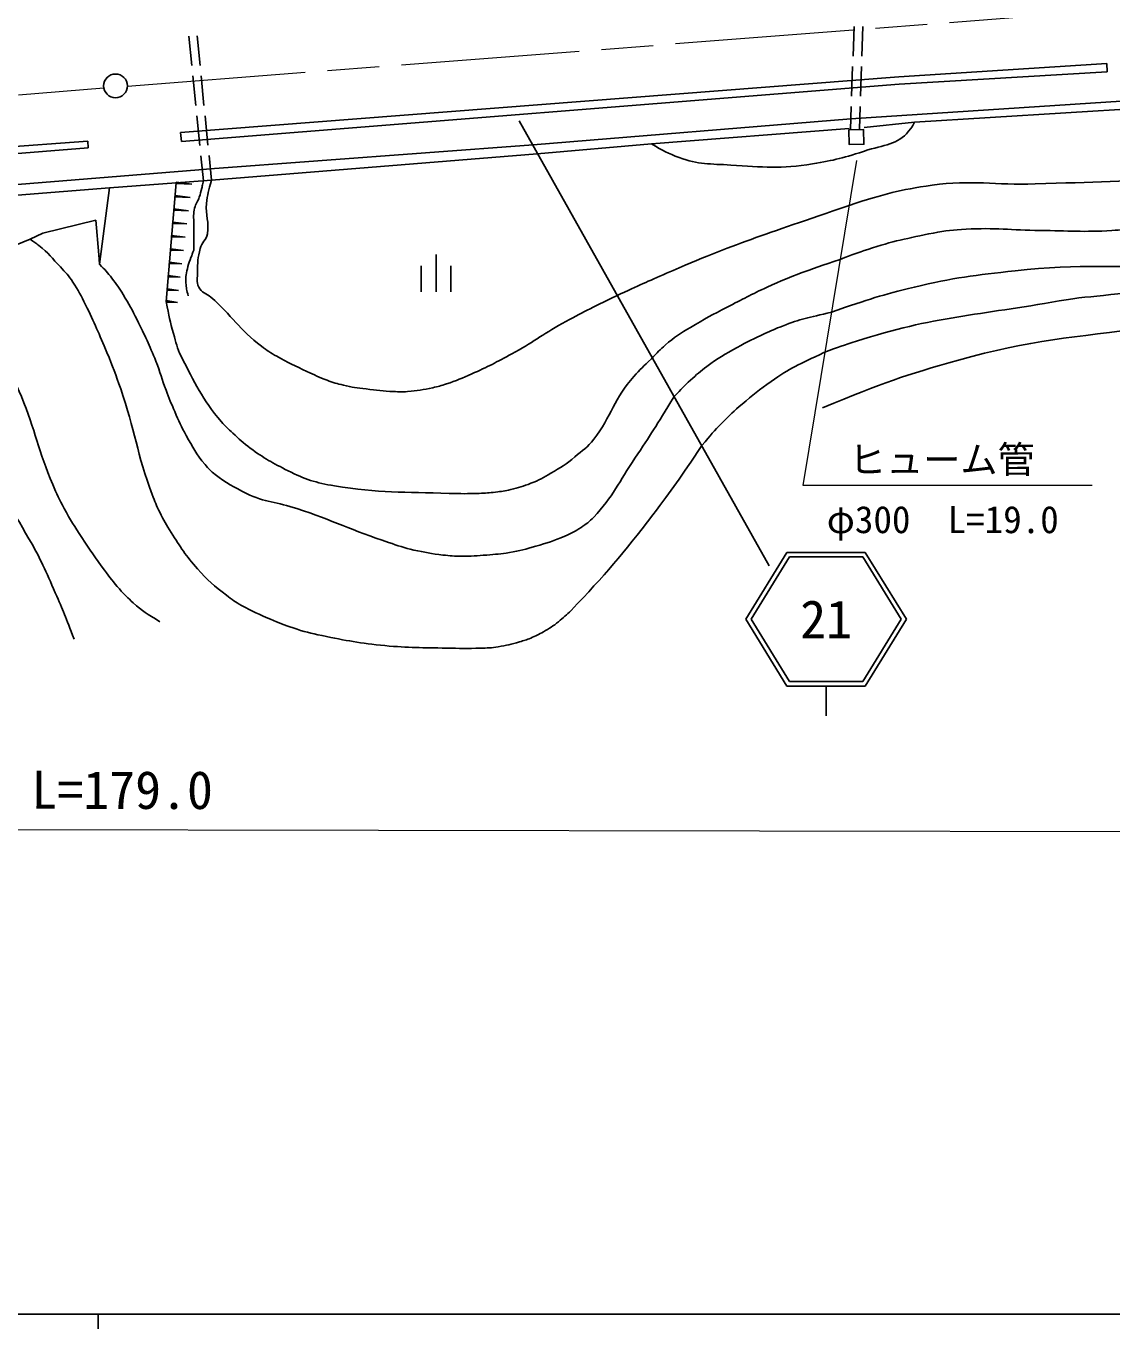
# Model space of a CAD drawing. Units: millimetres, scale not verified. Extents: x 40000 to 680000, y 20000 to 380000.
# Drawn here: x 163156 to 236246, y 204000 to 291692 of the extents above; entities that cross this region are included whole.
import ezdxf
from ezdxf.enums import TextEntityAlignment as Align

# ---------------------------------------------------------------- set-up
doc = ezdxf.new("R2010")
doc.units = ezdxf.units.MM
doc.header["$LTSCALE"] = 1000
doc.linetypes.add('CHAIN', pattern=[18.5, 12, -1.5, 3.5, -1.5])
for name, color, linetype, lineweight in [('M-BGD', 7, 'Continuous', 25), ('M-BMK', 2, 'CHAIN', 13), ('M-BMK-SRVR', 3, 'Continuous', 25), ('M-STR-HTXT', 7, 'Continuous', 13), ('M-STR-STRC', 7, 'Continuous', 25), ('M-STR-STRD', 7, 'Continuous', 25), ('M-TTL-BAND', 7, 'Continuous', 25)]:
    doc.layers.add(name, color=color, linetype=linetype, lineweight=lineweight)
doc.styles.add('ＭＳ ゴシック', font='')
doc.styles.get('ＭＳ ゴシック').set_extended_font_data('MS Gothic')

msp = doc.modelspace()

# ---------------------------------------------------------------- linework, layer by layer
at = {"layer": 'M-BGD'}
for p, q in [((218886, 291664), (218817, 289665)), ((219487, 291670), (219418, 289671)), ((174121, 291019), (174319, 289029)), ((174668, 291032), (174866, 289042)), ((218792, 288966), (218723, 286967)), ((219394, 288971), (219324, 286972)), ((174388, 288332), (174587, 286342)), ((174935, 288346), (175133, 286355)), ((218670, 285446), (261646, 288262)), ((218699, 286268), (218645, 284709)), ((219300, 286273), (219246, 284720)), ((222954, 285214), (247592, 286738)), ((174656, 285645), (174854, 283655)), ((175202, 285659), (175400, 283669)), ((197300, 283690), (218670, 285446)), ((219567, 284875), (222954, 285214)), ((205258, 283775), (218551, 284791)), ((175540, 282081), (197300, 283690)), ((197554, 283097), (205258, 283775)), ((174924, 282959), (175092, 281273)), ((175470, 282972), (175635, 281310)), ((175635, 281310), (197554, 283097)), ((122200, 277763), (174778, 282020)), ((174778, 282020), (175558, 282083)), ((162586, 280303), (168767, 280811)), ((168767, 280811), (168089, 275669)), ((168767, 280811), (173254, 281150)), ((173254, 281150), (172582, 273160)), ((173249, 281091), (173258, 281191)), ((173249, 281091), (174304, 281052)), ((173254, 281150), (175635, 281310)), ((173254, 281141), (174304, 281052)), ((173258, 281191), (174304, 281052)), ((173174, 280194), (173182, 280294)), ((173174, 280194), (174192, 280159)), ((173178, 280244), (174192, 280159)), ((173182, 280294), (174192, 280159)), ((173099, 279297), (173107, 279397)), ((173099, 279297), (174081, 279265)), ((173103, 279347), (174081, 279265)), ((173107, 279397), (174081, 279265)), ((164280, 277763), (167849, 278632)), ((167849, 278632), (168058, 276295)), ((173023, 278400), (173031, 278500)), ((173023, 278400), (173969, 278371)), ((173027, 278450), (173969, 278371)), ((173031, 278500), (173969, 278371)), ((157930, 275139), (163433, 277340)), ((163433, 277340), (164280, 277763)), ((172948, 277504), (172956, 277603)), ((172948, 277504), (173858, 277477)), ((172952, 277553), (173858, 277477)), ((172956, 277603), (173858, 277477)), ((168058, 276295), (168089, 275669)), ((172872, 276607), (172881, 276706)), ((172872, 276607), (173746, 276583)), ((172876, 276657), (173746, 276583)), ((172881, 276706), (173746, 276583)), ((190758, 273810), (190758, 276310)), ((172797, 275710), (172805, 275810)), ((172797, 275710), (173635, 275690)), ((172801, 275760), (173635, 275690)), ((172805, 275810), (173635, 275690)), ((189758, 273810), (189758, 275560)), ((191758, 273810), (191758, 275560)), ((172721, 274813), (172730, 274913)), ((172721, 274813), (173523, 274796)), ((172726, 274863), (173523, 274796)), ((172730, 274913), (173523, 274796)), ((172646, 273916), (172654, 274016)), ((172646, 273916), (173411, 273902)), ((172650, 273966), (173411, 273902)), ((172654, 274016), (173411, 273902)), ((172578, 273110), (172587, 273210)), ((172578, 273110), (173344, 273096)), ((172582, 273160), (173344, 273096)), ((172587, 273210), (173344, 273096))]:
    msp.add_line(p, q, dxfattribs=at)
msp.add_lwpolyline([(218542, 284708), (218559, 283718), (219549, 283735), (219532, 284725)], close=True, dxfattribs=at)
for points, knots in [([(219821, 283351), (221104, 283735), (221982, 283759), (222700, 284791), (222810, 284949), (222880, 285022), (222954, 285214)], [0, 0, 0, 0, 1, 1, 1, 2, 2, 2, 2]), ([(205258, 283775), (206040, 283280), (206360, 283132), (207121, 282843), (208402, 282357), (209225, 282428), (210592, 282335), (212737, 282189), (213974, 282074), (216096, 282420), (217576, 282661), (218161, 282805), (219821, 283351)], [0, 0, 0, 0, 1, 1, 1, 2, 2, 2, 3, 3, 3, 4, 4, 4, 4]), ([(218551, 279626), (221046, 280424), (221916, 280662), (224139, 280981), (226824, 281366), (228371, 280966), (231082, 281065), (235021, 281210), (237247, 281154), (241157, 281658), (243751, 281992), (244665, 282134), (247761, 282759)], [0, 0, 0, 0, 1, 1, 1, 2, 2, 2, 3, 3, 3, 4, 4, 4, 4]), ([(174436, 278920), (174445, 279153), (174457, 279237), (174501, 279434), (174570, 279745), (174713, 279884), (174819, 280185), (174898, 280410), (174923, 280542), (174982, 280772), (175015, 280900), (175028, 280973), (175055, 281102), (175070, 281169), (175074, 281190), (175092, 281273)], [0, 0, 0, 0, 1, 1, 1, 2, 2, 2, 3, 3, 3, 4, 4, 4, 5, 5, 5, 5]), ([(175635, 281310), (175432, 280613), (175375, 280366), (175305, 279746), (175215, 278955), (175502, 278493), (175365, 277709), (175290, 277281), (174969, 277137), (174868, 276714), (174724, 276114), (174699, 275761), (174697, 275144), (174696, 274744), (174615, 274488), (174778, 274123), (174948, 273742), (175288, 273717), (175601, 273442), (176994, 272220), (177524, 271249), (179012, 270143), (179394, 269859), (179610, 269696), (180028, 269466), (180806, 269039), (181255, 268825), (182060, 268450), (182583, 268206), (182873, 268059), (183414, 267857), (183836, 267700), (184077, 267622), (184515, 267519), (185102, 267381), (185440, 267340), (186039, 267265), (186764, 267174), (187172, 267121), (187902, 267095), (188265, 267082), (188471, 267059), (188833, 267095), (189499, 267161), (189875, 267199), (190526, 267349), (190894, 267434), (191100, 267483), (191458, 267603), (192133, 267830), (192498, 267996), (193151, 268281), (194235, 268754), (194820, 269072), (195860, 269635), (197217, 270370), (197899, 270917), (199247, 271667), (200643, 272444), (201131, 272679), (202888, 273530)], [0, 0, 0, 0, 1, 1, 1, 2, 2, 2, 3, 3, 3, 4, 4, 4, 5, 5, 5, 6, 6, 6, 7, 7, 7, 8, 8, 8, 9, 9, 9, 10, 10, 10, 11, 11, 11, 12, 12, 12, 13, 13, 13, 14, 14, 14, 15, 15, 15, 16, 16, 16, 17, 17, 17, 18, 18, 18, 19, 19, 19, 20, 20, 20, 20]), ([(217958, 275985), (218827, 276334), (219087, 276417), (219821, 276663), (221502, 277226), (222488, 277402), (224224, 277763), (225071, 277940), (225561, 277964), (226425, 278017), (228373, 278137), (229469, 277950), (231420, 277933), (233305, 277916), (234365, 277813), (236246, 277933), (236844, 277971), (237183, 277984), (237770, 278102), (238879, 278325), (239466, 278592), (240564, 278864), (242177, 279263), (243072, 279538), (244713, 279795), (245799, 279966), (246182, 280016), (247507, 280134)], [0, 0, 0, 0, 1, 1, 1, 2, 2, 2, 3, 3, 3, 4, 4, 4, 5, 5, 5, 6, 6, 6, 7, 7, 7, 8, 8, 8, 9, 9, 9, 9]), ([(202888, 273530), (204489, 274292), (204945, 274474), (206274, 275054), (210965, 277099), (212644, 277568), (218551, 279626)], [0, 0, 0, 0, 1, 1, 1, 2, 2, 2, 2]), ([(163433, 277340), (163718, 277159), (163800, 277090), (164026, 276917), (164656, 276432), (164921, 276057), (165465, 275477), (165819, 275101), (166022, 274889), (166312, 274461), (166694, 273898), (166854, 273546), (167158, 272937), (167775, 271706), (168057, 270986), (168598, 269720), (169000, 268777), (169187, 268232), (169529, 267265), (170495, 264532), (170615, 262862), (171646, 260153), (171825, 259682), (171928, 259418), (172154, 258967), (172426, 258425), (172589, 258124), (172916, 257613), (173553, 256615), (173907, 256042), (174694, 255157), (175378, 254388), (175825, 254007), (176641, 253379), (177019, 253088), (177238, 252930), (177657, 252702), (178398, 252299), (178828, 252099), (179604, 251771), (180193, 251522), (180522, 251378), (181128, 251178), (181875, 250932), (182307, 250834), (183076, 250670), (184714, 250322), (185642, 250157), (187309, 249993), (188923, 249834), (189836, 249862), (191458, 249823), (192350, 249802), (192851, 249794), (193744, 249823), (194208, 249838), (194472, 249826), (194929, 249908), (195497, 250010), (195814, 250086), (196368, 250247), (196670, 250334), (196841, 250379), (197130, 250501), (197471, 250644), (197657, 250739), (197977, 250924), (198390, 251163), (198625, 251298), (198993, 251601), (199337, 251884), (199532, 252042), (199840, 252363), (202127, 254752), (203344, 256163), (205343, 258798), (206690, 260575), (207145, 261203), (208645, 263455)], [0, 0, 0, 0, 1, 1, 1, 2, 2, 2, 3, 3, 3, 4, 4, 4, 5, 5, 5, 6, 6, 6, 7, 7, 7, 8, 8, 8, 9, 9, 9, 10, 10, 10, 11, 11, 11, 12, 12, 12, 13, 13, 13, 14, 14, 14, 15, 15, 15, 16, 16, 16, 17, 17, 17, 18, 18, 18, 19, 19, 19, 20, 20, 20, 21, 21, 21, 22, 22, 22, 23, 23, 23, 24, 24, 24, 25, 25, 25, 26, 26, 26, 26]), ([(174077, 273543), (173967, 273915), (173935, 274060), (173913, 274400), (173886, 274836), (173955, 275084), (174052, 275510), (174107, 275750), (174172, 275874), (174256, 276105), (174329, 276307), (174355, 276373), (174452, 276619)], [0, 0, 0, 0, 1, 1, 1, 2, 2, 2, 3, 3, 3, 4, 4, 4, 4]), ([(217366, 272429), (219944, 273332), (220737, 273588), (222954, 274123), (225559, 274751), (227063, 274926), (229727, 275223), (234166, 275719), (236694, 275383), (241157, 275562), (241885, 275591), (242293, 275593), (243020, 275647), (244554, 275759), (245087, 275898), (246914, 276239)], [0, 0, 0, 0, 1, 1, 1, 2, 2, 2, 3, 3, 3, 4, 4, 4, 5, 5, 5, 5]), ([(168089, 275669), (168106, 275653), (168111, 275648), (168124, 275634), (168463, 275296), (168651, 275100), (168936, 274715), (169248, 274295), (169427, 274062), (169698, 273615), (170090, 272970), (170291, 272596), (170630, 271921), (171167, 270850), (171452, 270239), (171900, 269127), (172200, 268380), (172293, 267934), (172577, 267180), (172792, 266611), (172924, 266297), (173170, 265741), (173451, 265105), (173586, 264735), (173932, 264132), (174384, 263344), (174608, 262872), (175202, 262185), (175446, 261902), (175581, 261734), (175879, 261507), (176646, 260923), (177133, 260668), (177996, 260237), (179231, 259621), (180071, 259653), (181382, 259221), (183827, 258416), (185117, 257737), (187563, 256935), (188219, 256720), (188581, 256571), (189256, 256427), (190012, 256267), (190437, 256176), (191204, 256089), (191698, 256033), (191977, 256004), (192474, 256004), (193136, 256005), (193507, 256033), (194167, 256089), (194764, 256139), (195101, 256156), (195691, 256258), (196394, 256380), (196785, 256478), (197469, 256681), (198241, 256910), (198679, 257035), (199416, 257359), (199863, 257555), (200113, 257677), (200517, 257951), (200867, 258189), (201076, 258318), (201364, 258629), (202650, 260018), (203089, 261028), (204140, 262603), (205207, 264202), (205539, 264741), (206782, 266757)], [0, 0, 0, 0, 1, 1, 1, 2, 2, 2, 3, 3, 3, 4, 4, 4, 5, 5, 5, 6, 6, 6, 7, 7, 7, 8, 8, 8, 9, 9, 9, 10, 10, 10, 11, 11, 11, 12, 12, 12, 13, 13, 13, 14, 14, 14, 15, 15, 15, 16, 16, 16, 17, 17, 17, 18, 18, 18, 19, 19, 19, 20, 20, 20, 21, 21, 21, 22, 22, 22, 23, 23, 23, 24, 24, 24, 24]), ([(205258, 269297), (205664, 269750), (205805, 269886), (206190, 270228), (206793, 270764), (207194, 270992), (207883, 271413), (208817, 271985), (209366, 272263), (210338, 272768), (211388, 273313), (211973, 273627), (213048, 274123), (214910, 274982), (215611, 275181), (217958, 275985)], [0, 0, 0, 0, 1, 1, 1, 2, 2, 2, 3, 3, 3, 4, 4, 4, 5, 5, 5, 5]), ([(157930, 275139), (158301, 274795), (158408, 274687), (158692, 274377), (159089, 273942), (159275, 273666), (159623, 273191), (159948, 272747), (160114, 272485), (160385, 272006), (160983, 270951), (161221, 270308), (161740, 269212), (162190, 268262), (162437, 267727), (162840, 266757), (163784, 264487), (163985, 263088), (164957, 260830), (165232, 260191), (165383, 259830), (165719, 259221), (166150, 258442), (166418, 258020), (166904, 257274), (167476, 256398), (167804, 255912), (168428, 255073), (168808, 254563), (169021, 254276), (169444, 253803), (169787, 253419), (169993, 253215), (170376, 252871), (171010, 252301), (171300, 252146), (172154, 251601)], [0, 0, 0, 0, 1, 1, 1, 2, 2, 2, 3, 3, 3, 4, 4, 4, 5, 5, 5, 6, 6, 6, 7, 7, 7, 8, 8, 8, 9, 9, 9, 10, 10, 10, 11, 11, 11, 12, 12, 12, 12]), ([(216858, 269720), (217870, 270121), (218194, 270199), (219059, 270482), (224219, 272169), (227348, 272228), (232690, 273191), (234035, 273434), (234804, 273463), (236162, 273615), (240248, 274073), (241615, 274090), (246660, 274377)], [0, 0, 0, 0, 1, 1, 1, 2, 2, 2, 3, 3, 3, 4, 4, 4, 4]), ([(172582, 273160), (172789, 272126), (172839, 271824), (173085, 270990), (173262, 270388), (173303, 270023), (173593, 269466), (174525, 267675), (174987, 266595), (176302, 265063), (176577, 264744), (176754, 264586), (177064, 264301), (177514, 263889), (177759, 263648), (178250, 263285), (179180, 262598), (179757, 262284), (180790, 261761), (181937, 261180), (182653, 260953), (183922, 260745), (186899, 260258), (188613, 260333), (191627, 260237), (192420, 260212), (192866, 260215), (193659, 260237), (194090, 260249), (194331, 260271), (194760, 260322), (195159, 260369), (195384, 260398), (195776, 260491), (196315, 260620), (196613, 260715), (197130, 260915), (197682, 261128), (197975, 261291), (198485, 261592), (199141, 261979), (199511, 262203), (200094, 262693), (200613, 263129), (200947, 263342), (201364, 263878), (202568, 265428), (202746, 266664), (204073, 268111), (204516, 268594), (204681, 268794), (205258, 269297)], [0, 0, 0, 0, 1, 1, 1, 2, 2, 2, 3, 3, 3, 4, 4, 4, 5, 5, 5, 6, 6, 6, 7, 7, 7, 8, 8, 8, 9, 9, 9, 10, 10, 10, 11, 11, 11, 12, 12, 12, 13, 13, 13, 14, 14, 14, 15, 15, 15, 16, 16, 16, 17, 17, 17, 17]), ([(152081, 272633), (152309, 272405), (152366, 272347), (152548, 272164), (153263, 271442), (153675, 271050), (154374, 270313), (154889, 269768), (155169, 269454), (155644, 268873), (156121, 268290), (156387, 267960), (156829, 267349), (159592, 263529), (160980, 261267), (163348, 257189), (164143, 255821), (164489, 254997), (165126, 253549), (165658, 252340), (165824, 251924), (166396, 250416)], [0, 0, 0, 0, 1, 1, 1, 2, 2, 2, 3, 3, 3, 4, 4, 4, 5, 5, 5, 6, 6, 6, 7, 7, 7, 7]), ([(206782, 266757), (207291, 267293), (207434, 267447), (207883, 267857), (208298, 268238), (208530, 268454), (208984, 268789), (209737, 269344), (210199, 269601), (211016, 270059), (211725, 270457), (212142, 270644), (212878, 270990), (213334, 271204), (213595, 271313), (214064, 271498), (215310, 271991), (215802, 272058), (217366, 272429)], [0, 0, 0, 0, 1, 1, 1, 2, 2, 2, 3, 3, 3, 4, 4, 4, 5, 5, 5, 6, 6, 6, 6]), ([(216773, 265995), (220923, 267709), (222271, 268189), (225917, 269212), (230796, 270581), (233681, 270727), (238702, 271413), (240348, 271639), (241275, 271768), (242935, 271837), (244290, 271893), (244766, 271889), (246406, 271837)], [0, 0, 0, 0, 1, 1, 1, 2, 2, 2, 3, 3, 3, 4, 4, 4, 4]), ([(208645, 263455), (209266, 264195), (209442, 264410), (210000, 264979), (210508, 265496), (210801, 265779), (211354, 266249), (212091, 266874), (212511, 267218), (213302, 267773), (214599, 268681), (215164, 268904), (216858, 269720)], [0, 0, 0, 0, 1, 1, 1, 2, 2, 2, 3, 3, 3, 4, 4, 4, 4])]:
    msp.add_open_spline(points, degree=3, knots=knots, dxfattribs=at)
msp.add_open_spline([(174452, 276619), (174444, 277770), (174444, 277770), (174436, 278920)], degree=3, dxfattribs=at)
at = {"layer": 'M-BMK'}
for p, q in [((169979, 287653), (247015, 293620)), ((70457, 279590), (168390, 287530))]:
    msp.add_line(p, q, dxfattribs=at)
at = {"layer": 'M-BMK-SRVR'}
msp.add_circle((169179, 287665), 800, dxfattribs=at)
at = {"layer": 'M-STR-HTXT'}
for p, q in [((215468, 260765), (219076, 282640)), ((234910, 260765), (215468, 260765)), ((74955, 237741), (246444, 237471))]:
    msp.add_line(p, q, dxfattribs=at)
at = {"layer": 'M-STR-STRC'}
for p, q in [((213176, 255361), (196357, 285317)), ((214371, 256267), (211607, 251767)), ((214371, 256267), (219643, 256267)), ((222407, 251767), (219643, 256267)), ((214539, 255967), (211959, 251767)), ((214539, 255967), (219475, 255967)), ((222055, 251767), (219475, 255967)), ((211607, 251767), (214371, 247267)), ((211959, 251767), (214539, 247567)), ((219475, 247567), (222055, 251767)), ((219643, 247267), (222407, 251767)), ((214539, 247567), (219475, 247567)), ((214371, 247267), (219643, 247267)), ((217007, 247267), (217007, 245267))]:
    msp.add_line(p, q, dxfattribs=at)
at = {"layer": 'M-STR-STRD'}
for p, q in [((235906, 289172), (221908, 288285)), ((221931, 287779), (235932, 288607)), ((235932, 288607), (235906, 289172)), ((221908, 288285), (173562, 284519)), ((173617, 283927), (221931, 287779)), ((173562, 284519), (173617, 283927)), ((150811, 282136), (167329, 283499)), ((167310, 283956), (158750, 283299)), ((167329, 283499), (167310, 283956))]:
    msp.add_line(p, q, dxfattribs=at)
at = {"layer": 'M-TTL-BAND'}
for p, q in [((40000, 205000), (579000, 205000)), ((168000, 205000), (168000, 204000))]:
    msp.add_line(p, q, dxfattribs=at)

# ---------------------------------------------------------------- texts
at = {"layer": 'M-STR-HTXT', "style": 'ＭＳ ゴシック'}
msp.add_text('ヒューム管', height=1833, rotation=0.078, dxfattribs=at).set_placement((224793, 262515), align=Align.MIDDLE_CENTER)
msp.add_text('φ300\u3000L=19.0', height=1833, dxfattribs=at).set_placement((224858, 258478), align=Align.MIDDLE_CENTER)
msp.add_text('L=179.0', height=2566, rotation=359.914, dxfattribs=at).set_placement((163512, 238240), align=Align.BOTTOM_LEFT)
at = {"layer": 'M-STR-STRC', "style": 'ＭＳ ゴシック'}
msp.add_text('21', height=2566, dxfattribs=at).set_placement((217007, 251767), align=Align.MIDDLE_CENTER)

doc.saveas('drawing.dxf')
